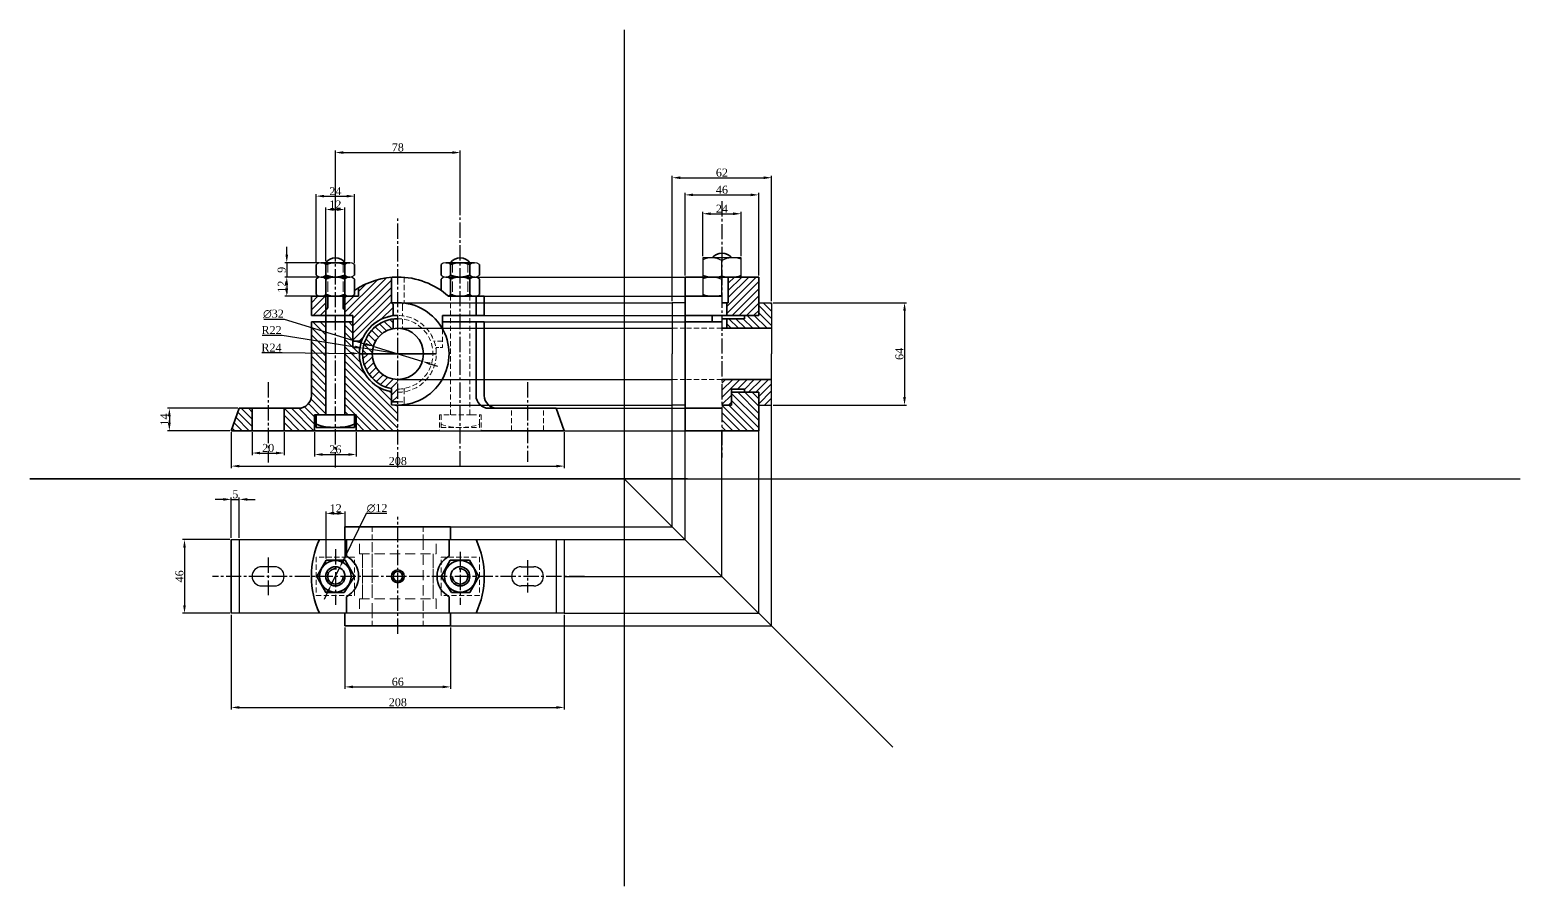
# Model space of a CAD drawing. Header units: millimetres. Extents: x 1114 to 2045, y 175 to 710.
import ezdxf

# ---------------------------------------------------------------- set-up
doc = ezdxf.new("R2010")
doc.units = ezdxf.units.MM
doc.linetypes.add('CENTER2', pattern=[28.575, 19.05, -3.175, 3.175, -3.175])
doc.linetypes.add('DASHED2', pattern=[9.525, 6.35, -3.175])
doc.layers.add('2.Center_Line', color=24, linetype='CENTER2', transparency=0.3)
doc.layers.add('5.Dimensions', color=30, linetype='Continuous', transparency=0.5)
doc.layers.add('dashed', color=144, linetype='DASHED2', lineweight=18)
doc.layers.add('object', color=7, linetype='Continuous', lineweight=35)
doc.layers.add('hatch', color=130, linetype='Continuous', lineweight=18, transparency=0.3)
doc.styles.get("Standard").update_dxf_attribs({"font": 'Times New Roman.ttf'})
doc.dimstyles.new('ISO-25', dxfattribs={"dimtxt": 5, "dimasz": 5, "dimexe": 1.25, "dimexo": 0.625, "dimtad": 1, "dimtoh": 1, "dimdsep": 46, "dimtxsty": 'Standard', "dimcen": 2.5, "dimclrd": 256, "dimclre": 256, "dimclrt": 256, "dimadec": 0, "dimazin": 0, "dimtfac": 1, "dimtmove": 0, "dimatfit": 3, "dimfxl": 1, "dimtfill": 2, "dimtfillclr": 256, "dimlwd": -1, "dimlwe": -1, "dimarcsym": 0})

# ---------------------------------------------------------------- blocks, each defined once
blk = doc.blocks.new('*D19')
at = {"layer": '5.Dimensions', "ltscale": 0.3, "transparency": 16777216}
for p, q in [((1243.67, 473.87), (1199.73, 473.87)), ((1200.98, 468.87), (1200.98, 464.87)), ((1238.67, 459.87), (1199.73, 459.87))]:
    blk.add_line(p, q, dxfattribs=at)
for points in [[(1200.14, 468.87), (1201.81, 468.87), (1200.98, 473.87)], [(1200.14, 464.87), (1201.81, 464.87), (1200.98, 459.87)]]:
    blk.add_solid(points, dxfattribs=at)
at = {"layer": 'Defpoints', "color": 0, "ltscale": 0.3, "transparency": 16777216}
for p in [(1244.67, 473.87), (1200.98, 459.87), (1239.67, 459.87)]:
    blk.add_point(p, dxfattribs=at)
at = {"layer": '5.Dimensions', "ltscale": 0.3, "transparency": 16777216, "insert": (1197.85, 466.87), "char_height": 5, "attachment_point": 5, "rotation": 90}
blk.add_mtext('14', dxfattribs=at)
blk = doc.blocks.new('*D20')
at = {"layer": '5.Dimensions', "ltscale": 0.3, "transparency": 16777216}
for p, q in [((1239.67, 458.87), (1239.67, 436.5)), ((1447.67, 458.87), (1447.67, 436.5)), ((1244.67, 437.75), (1442.67, 437.75))]:
    blk.add_line(p, q, dxfattribs=at)
for points in [[(1244.67, 438.58), (1244.67, 436.92), (1239.67, 437.75)], [(1442.67, 438.58), (1442.67, 436.92), (1447.67, 437.75)]]:
    blk.add_solid(points, dxfattribs=at)
at = {"layer": 'Defpoints', "color": 0, "ltscale": 0.3, "transparency": 16777216}
for p in [(1239.67, 459.87), (1447.67, 459.87), (1447.67, 437.75)]:
    blk.add_point(p, dxfattribs=at)
at = {"layer": '5.Dimensions', "ltscale": 0.3, "transparency": 16777216, "insert": (1343.67, 440.92), "char_height": 5, "attachment_point": 5}
blk.add_mtext('208', dxfattribs=at)
blk = doc.blocks.new('*D21')
at = {"layer": '5.Dimensions', "ltscale": 0.3, "transparency": 16777216}
for p, q in [((1252.67, 458.87), (1252.67, 444.69)), ((1272.67, 458.87), (1272.67, 444.69)), ((1257.67, 445.94), (1267.67, 445.94))]:
    blk.add_line(p, q, dxfattribs=at)
for points in [[(1257.67, 446.77), (1257.67, 445.1), (1252.67, 445.94)], [(1267.67, 446.77), (1267.67, 445.1), (1272.67, 445.94)]]:
    blk.add_solid(points, dxfattribs=at)
at = {"layer": 'Defpoints', "color": 0, "ltscale": 0.3, "transparency": 16777216}
for p in [(1252.67, 459.87), (1272.67, 459.87), (1272.67, 445.94)]:
    blk.add_point(p, dxfattribs=at)
at = {"layer": '5.Dimensions', "ltscale": 0.3, "transparency": 16777216, "insert": (1262.67, 449.1), "char_height": 5, "attachment_point": 5}
blk.add_mtext('20', dxfattribs=at)
blk = doc.blocks.new('*D22')
at = {"layer": '5.Dimensions', "ltscale": 0.3, "transparency": 16777216}
for p, q in [((1291.67, 458.87), (1291.67, 443.77)), ((1317.67, 458.87), (1317.67, 443.77)), ((1296.67, 445.02), (1312.67, 445.02))]:
    blk.add_line(p, q, dxfattribs=at)
for points in [[(1296.67, 445.85), (1296.67, 444.18), (1291.67, 445.02)], [(1312.67, 445.85), (1312.67, 444.18), (1317.67, 445.02)]]:
    blk.add_solid(points, dxfattribs=at)
at = {"layer": 'Defpoints', "color": 0, "ltscale": 0.3, "transparency": 16777216}
for p in [(1291.67, 459.87), (1317.67, 459.87), (1317.67, 445.02)]:
    blk.add_point(p, dxfattribs=at)
at = {"layer": '5.Dimensions', "ltscale": 0.3, "transparency": 16777216, "insert": (1304.67, 448.18), "char_height": 5, "attachment_point": 5}
blk.add_mtext('26', dxfattribs=at)
blk = doc.blocks.new('*D23')
at = {"layer": '5.Dimensions', "ltscale": 0.3, "transparency": 16777216}
for p, q in [((1292.66, 564.66), (1292.66, 607.68)), ((1297.66, 606.43), (1311.66, 606.43)), ((1316.66, 564.66), (1316.66, 607.68))]:
    blk.add_line(p, q, dxfattribs=at)
for points in [[(1297.66, 607.26), (1297.66, 605.6), (1292.66, 606.43)], [(1311.66, 607.26), (1311.66, 605.6), (1316.66, 606.43)]]:
    blk.add_solid(points, dxfattribs=at)
at = {"layer": 'Defpoints', "color": 0, "ltscale": 0.3, "transparency": 16777216}
for p in [(1316.66, 606.43), (1292.66, 563.66), (1316.66, 563.66)]:
    blk.add_point(p, dxfattribs=at)
at = {"layer": '5.Dimensions', "ltscale": 0.3, "transparency": 16777216, "insert": (1304.66, 609.56), "char_height": 5, "attachment_point": 5}
blk.add_mtext('24', dxfattribs=at)
blk = doc.blocks.new('*D24')
at = {"layer": '5.Dimensions', "ltscale": 0.3, "transparency": 16777216}
for p, q in [((1298.67, 565.87), (1298.67, 599.33)), ((1303.67, 598.08), (1305.67, 598.08)), ((1310.67, 565.87), (1310.67, 599.33))]:
    blk.add_line(p, q, dxfattribs=at)
for points in [[(1303.67, 598.91), (1303.67, 597.24), (1298.67, 598.08)], [(1305.67, 598.91), (1305.67, 597.24), (1310.67, 598.08)]]:
    blk.add_solid(points, dxfattribs=at)
at = {"layer": 'Defpoints', "color": 0, "ltscale": 0.3, "transparency": 16777216}
for p in [(1310.67, 598.08), (1298.67, 564.87), (1310.67, 564.87)]:
    blk.add_point(p, dxfattribs=at)
at = {"layer": '5.Dimensions', "ltscale": 0.3, "transparency": 16777216, "insert": (1304.67, 601.2), "char_height": 5, "attachment_point": 5}
blk.add_mtext('12', dxfattribs=at)
blk = doc.blocks.new('*D25')
at = {"layer": '5.Dimensions', "ltscale": 0.3, "transparency": 16777216}
for p, q in [((1304.67, 568.87), (1304.67, 634.92)), ((1309.67, 633.67), (1377.67, 633.67)), ((1382.67, 594.57), (1382.67, 634.92))]:
    blk.add_line(p, q, dxfattribs=at)
for points in [[(1309.67, 634.5), (1309.67, 632.83), (1304.67, 633.67)], [(1377.67, 634.5), (1377.67, 632.83), (1382.67, 633.67)]]:
    blk.add_solid(points, dxfattribs=at)
at = {"layer": 'Defpoints', "color": 0, "ltscale": 0.3, "transparency": 16777216}
for p in [(1382.67, 633.67), (1382.67, 593.57), (1304.67, 567.87)]:
    blk.add_point(p, dxfattribs=at)
at = {"layer": '5.Dimensions', "ltscale": 0.3, "transparency": 16777216, "insert": (1343.67, 636.84), "char_height": 5, "attachment_point": 5}
blk.add_mtext('78', dxfattribs=at)
blk = doc.blocks.new('*D26')
at = {"layer": '5.Dimensions', "ltscale": 0.3, "transparency": 16777216}
for p, q in [((1274.32, 569.87), (1274.32, 574.87)), ((1294.65, 564.87), (1273.07, 564.87)), ((1274.32, 564.87), (1274.32, 555.87)), ((1294.65, 555.87), (1273.07, 555.87)), ((1274.32, 550.87), (1274.32, 545.87))]:
    blk.add_line(p, q, dxfattribs=at)
for points in [[(1273.49, 569.87), (1275.15, 569.87), (1274.32, 564.87)], [(1273.49, 550.87), (1275.15, 550.87), (1274.32, 555.87)]]:
    blk.add_solid(points, dxfattribs=at)
at = {"layer": 'Defpoints', "color": 0, "ltscale": 0.3, "transparency": 16777216}
for p in [(1295.65, 564.87), (1274.32, 555.87), (1295.65, 555.87)]:
    blk.add_point(p, dxfattribs=at)
at = {"layer": '5.Dimensions', "ltscale": 0.3, "transparency": 16777216, "insert": (1271.14, 560.37), "char_height": 5, "attachment_point": 5, "rotation": 90}
blk.add_mtext('9', dxfattribs=at)
blk = doc.blocks.new('*D27')
at = {"layer": '5.Dimensions', "ltscale": 0.3, "transparency": 16777216}
for p, q in [((1294.65, 555.87), (1273.07, 555.87)), ((1274.32, 550.87), (1274.32, 548.87)), ((1294.66, 543.87), (1273.07, 543.87))]:
    blk.add_line(p, q, dxfattribs=at)
for points in [[(1273.49, 550.87), (1275.15, 550.87), (1274.32, 555.87)], [(1273.49, 548.87), (1275.15, 548.87), (1274.32, 543.87)]]:
    blk.add_solid(points, dxfattribs=at)
at = {"layer": 'Defpoints', "color": 0, "ltscale": 0.3, "transparency": 16777216}
for p in [(1295.65, 555.87), (1274.32, 543.87), (1295.66, 543.87)]:
    blk.add_point(p, dxfattribs=at)
at = {"layer": '5.Dimensions', "ltscale": 0.3, "transparency": 16777216, "insert": (1271.19, 549.87), "char_height": 5, "attachment_point": 5, "rotation": 90}
blk.add_mtext('12', dxfattribs=at)
blk = doc.blocks.new('*D28')
at = {"layer": '5.Dimensions', "ltscale": 0.3, "transparency": 16777216}
for p, q in [((1259.91, 529.61), (1272.68, 529.61)), ((1272.68, 529.61), (1323.59, 514.02)), ((1358.97, 503.19), (1328.37, 512.56)), ((1363.75, 501.73), (1368.53, 500.26))]:
    blk.add_line(p, q, dxfattribs=at)
for points in [[(1323.83, 514.82), (1323.35, 513.23), (1328.37, 512.56)], [(1363.99, 502.52), (1363.5, 500.93), (1358.97, 503.19)]]:
    blk.add_solid(points, dxfattribs=at)
at = {"layer": 'Defpoints', "color": 0, "ltscale": 0.3, "transparency": 16777216}
for p in [(1328.37, 512.56), (1358.97, 503.19)]:
    blk.add_point(p, dxfattribs=at)
at = {"layer": '5.Dimensions', "ltscale": 0.3, "transparency": 16777216, "insert": (1265.99, 532.84), "char_height": 5, "attachment_point": 5}
blk.add_mtext('∅32', dxfattribs=at)
blk = doc.blocks.new('*D29')
at = {"layer": '5.Dimensions', "ltscale": 0.3, "transparency": 16777216}
for p, q in [((1258.88, 519.65), (1271.38, 519.65)), ((1271.38, 519.65), (1317.02, 512.21)), ((1343.67, 507.87), (1321.96, 511.41))]:
    blk.add_line(p, q, dxfattribs=at)
blk.add_arc((1343.67, 507.87), 22, 92.60435, 174.00595, dxfattribs=at)
blk.add_solid([(1317.15, 513.04), (1316.89, 511.39), (1321.96, 511.41)], dxfattribs=at)
at = {"layer": 'Defpoints', "color": 0, "ltscale": 0.3, "transparency": 16777216}
for p in [(1321.96, 511.41), (1343.67, 507.87)]:
    blk.add_point(p, dxfattribs=at)
at = {"layer": '5.Dimensions', "ltscale": 0.3, "transparency": 16777216, "insert": (1264.82, 522.77), "char_height": 5, "attachment_point": 5}
blk.add_mtext('R22', dxfattribs=at)
blk = doc.blocks.new('*D30')
at = {"layer": '5.Dimensions', "ltscale": 0.3, "transparency": 16777216}
for p, q in [((1258.81, 508.68), (1271.36, 508.68)), ((1271.36, 508.68), (1314.67, 508.2)), ((1343.67, 507.87), (1319.67, 508.14))]:
    blk.add_line(p, q, dxfattribs=at)
blk.add_arc((1343.67, 507.87), 24, 92.38732, 182.34869, dxfattribs=at)
blk.add_solid([(1314.68, 509.03), (1314.66, 507.36), (1319.67, 508.14)], dxfattribs=at)
at = {"layer": 'Defpoints', "color": 0, "ltscale": 0.3, "transparency": 16777216}
for p in [(1319.67, 508.14), (1343.67, 507.87)]:
    blk.add_point(p, dxfattribs=at)
at = {"layer": '5.Dimensions', "ltscale": 0.3, "transparency": 16777216, "insert": (1264.77, 511.8), "char_height": 5, "attachment_point": 5}
blk.add_mtext('R24', dxfattribs=at)
blk = doc.blocks.new('*D31')
at = {"layer": '5.Dimensions', "ltscale": 0.3, "transparency": 16777216}
for p, q in [((1239.67, 344.87), (1239.67, 285.73)), ((1447.67, 344.87), (1447.67, 285.73)), ((1244.67, 286.98), (1442.67, 286.98))]:
    blk.add_line(p, q, dxfattribs=at)
for points in [[(1244.67, 287.81), (1244.67, 286.14), (1239.67, 286.98)], [(1442.67, 287.81), (1442.67, 286.14), (1447.67, 286.98)]]:
    blk.add_solid(points, dxfattribs=at)
at = {"layer": 'Defpoints', "color": 0, "ltscale": 0.3, "transparency": 16777216}
for p in [(1239.67, 345.87), (1447.67, 345.87), (1447.67, 286.98)]:
    blk.add_point(p, dxfattribs=at)
at = {"layer": '5.Dimensions', "ltscale": 0.3, "transparency": 16777216, "insert": (1343.67, 290.15), "char_height": 5, "attachment_point": 5}
blk.add_mtext('208', dxfattribs=at)
blk = doc.blocks.new('*D32')
at = {"layer": '5.Dimensions', "ltscale": 0.3, "transparency": 16777216}
for p, q in [((1310.67, 336.87), (1310.67, 298.58)), ((1376.67, 336.87), (1376.67, 298.58)), ((1315.67, 299.83), (1371.67, 299.83))]:
    blk.add_line(p, q, dxfattribs=at)
for points in [[(1315.67, 300.66), (1315.67, 298.99), (1310.67, 299.83)], [(1371.67, 300.66), (1371.67, 298.99), (1376.67, 299.83)]]:
    blk.add_solid(points, dxfattribs=at)
at = {"layer": 'Defpoints', "color": 0, "ltscale": 0.3, "transparency": 16777216}
for p in [(1310.67, 337.87), (1376.67, 337.87), (1376.67, 299.83)]:
    blk.add_point(p, dxfattribs=at)
at = {"layer": '5.Dimensions', "ltscale": 0.3, "transparency": 16777216, "insert": (1343.67, 303), "char_height": 5, "attachment_point": 5}
blk.add_mtext('66', dxfattribs=at)
blk = doc.blocks.new('*D33')
at = {"layer": '5.Dimensions', "ltscale": 0.3, "transparency": 16777216}
for p, q in [((1238.67, 391.87), (1209.18, 391.87)), ((1210.43, 386.87), (1210.43, 350.87)), ((1238.67, 345.87), (1209.18, 345.87))]:
    blk.add_line(p, q, dxfattribs=at)
for points in [[(1209.6, 386.87), (1211.27, 386.87), (1210.43, 391.87)], [(1209.6, 350.87), (1211.27, 350.87), (1210.43, 345.87)]]:
    blk.add_solid(points, dxfattribs=at)
at = {"layer": 'Defpoints', "color": 0, "ltscale": 0.3, "transparency": 16777216}
for p in [(1239.67, 391.87), (1210.43, 345.87), (1239.67, 345.87)]:
    blk.add_point(p, dxfattribs=at)
at = {"layer": '5.Dimensions', "ltscale": 0.3, "transparency": 16777216, "insert": (1207.26, 368.87), "char_height": 5, "attachment_point": 5, "rotation": 90}
blk.add_mtext('46', dxfattribs=at)
blk = doc.blocks.new('*D34')
at = {"layer": '5.Dimensions', "ltscale": 0.3, "transparency": 16777216}
for p, q in [((1578.12, 539.87), (1661.43, 539.87)), ((1660.18, 534.87), (1660.18, 480.87)), ((1578.12, 475.87), (1661.43, 475.87))]:
    blk.add_line(p, q, dxfattribs=at)
for points in [[(1659.35, 534.87), (1661.01, 534.87), (1660.18, 539.87)], [(1659.35, 480.87), (1661.01, 480.87), (1660.18, 475.87)]]:
    blk.add_solid(points, dxfattribs=at)
at = {"layer": 'Defpoints', "color": 0, "ltscale": 0.3, "transparency": 16777216}
for p in [(1577.12, 539.87), (1577.12, 475.87), (1660.18, 475.87)]:
    blk.add_point(p, dxfattribs=at)
at = {"layer": '5.Dimensions', "ltscale": 0.3, "transparency": 16777216, "insert": (1657.01, 507.87), "char_height": 5, "attachment_point": 5, "rotation": 90}
blk.add_mtext('64', dxfattribs=at)
blk = doc.blocks.new('*D35')
at = {"layer": '5.Dimensions', "ltscale": 0.3, "transparency": 16777216}
for p, q in [((1515.12, 540.87), (1515.12, 619.2)), ((1520.12, 617.95), (1572.12, 617.95)), ((1577.12, 540.87), (1577.12, 619.2))]:
    blk.add_line(p, q, dxfattribs=at)
for points in [[(1520.12, 618.78), (1520.12, 617.11), (1515.12, 617.95)], [(1572.12, 618.78), (1572.12, 617.11), (1577.12, 617.95)]]:
    blk.add_solid(points, dxfattribs=at)
at = {"layer": 'Defpoints', "color": 0, "ltscale": 0.3, "transparency": 16777216}
for p in [(1577.12, 617.95), (1515.12, 539.87), (1577.12, 539.87)]:
    blk.add_point(p, dxfattribs=at)
at = {"layer": '5.Dimensions', "ltscale": 0.3, "transparency": 16777216, "insert": (1546.12, 621.11), "char_height": 5, "attachment_point": 5}
blk.add_mtext('62', dxfattribs=at)
blk = doc.blocks.new('*D36')
at = {"layer": '5.Dimensions', "ltscale": 0.3, "transparency": 16777216}
for p, q in [((1298.87, 379.97), (1298.87, 409.47)), ((1303.87, 408.22), (1305.87, 408.22)), ((1310.87, 379.97), (1310.87, 409.47))]:
    blk.add_line(p, q, dxfattribs=at)
for points in [[(1303.87, 409.05), (1303.87, 407.39), (1298.87, 408.22)], [(1305.87, 409.05), (1305.87, 407.39), (1310.87, 408.22)]]:
    blk.add_solid(points, dxfattribs=at)
at = {"layer": 'Defpoints', "color": 0, "ltscale": 0.3, "transparency": 16777216}
for p in [(1310.87, 408.22), (1298.87, 378.97), (1310.87, 378.97)]:
    blk.add_point(p, dxfattribs=at)
at = {"layer": '5.Dimensions', "ltscale": 0.3, "transparency": 16777216, "insert": (1304.87, 411.34), "char_height": 5, "attachment_point": 5}
blk.add_mtext('12', dxfattribs=at)
blk = doc.blocks.new('*D37')
at = {"layer": '5.Dimensions', "ltscale": 0.3, "transparency": 16777216}
for p, q in [((1324, 408.22), (1309.52, 378.75)), ((1336.77, 408.22), (1324, 408.22)), ((1302.02, 363.49), (1307.31, 374.26)), ((1299.82, 359), (1297.61, 354.52))]:
    blk.add_line(p, q, dxfattribs=at)
blk.add_arc((1304.67, 368.87), 6, 51.8904, 71.54313, dxfattribs=at)
for points in [[(1308.77, 379.11), (1310.27, 378.38), (1307.31, 374.26)], [(1299.07, 359.37), (1300.57, 358.64), (1302.02, 363.49)]]:
    blk.add_solid(points, dxfattribs=at)
at = {"layer": 'Defpoints', "color": 0, "ltscale": 0.3, "transparency": 16777216}
for p in [(1307.31, 374.26), (1302.02, 363.49)]:
    blk.add_point(p, dxfattribs=at)
at = {"layer": '5.Dimensions', "ltscale": 0.3, "transparency": 16777216, "insert": (1330.7, 411.45), "char_height": 5, "attachment_point": 5}
blk.add_mtext('∅12', dxfattribs=at)
blk = doc.blocks.new('*D38')
at = {"layer": '5.Dimensions', "ltscale": 0.3, "transparency": 16777216}
for p, q in [((1234.67, 416.98), (1229.67, 416.98)), ((1239.67, 392.87), (1239.67, 418.23)), ((1239.67, 416.98), (1244.67, 416.98)), ((1244.67, 392.87), (1244.67, 418.23)), ((1249.67, 416.98), (1254.67, 416.98))]:
    blk.add_line(p, q, dxfattribs=at)
for points in [[(1234.67, 417.81), (1234.67, 416.14), (1239.67, 416.98)], [(1249.67, 417.81), (1249.67, 416.14), (1244.67, 416.98)]]:
    blk.add_solid(points, dxfattribs=at)
at = {"layer": 'Defpoints', "color": 0, "ltscale": 0.3, "transparency": 16777216}
for p in [(1244.67, 416.98), (1239.67, 391.87), (1244.67, 391.87)]:
    blk.add_point(p, dxfattribs=at)
at = {"layer": '5.Dimensions', "ltscale": 0.3, "transparency": 16777216, "insert": (1242.17, 420.15), "char_height": 5, "attachment_point": 5}
blk.add_mtext('5', dxfattribs=at)
blk = doc.blocks.new('*D39')
at = {"layer": '5.Dimensions', "ltscale": 0.3, "transparency": 16777216}
for p, q in [((1523.12, 556.87), (1523.12, 608.48)), ((1528.12, 607.23), (1564.12, 607.23)), ((1569.12, 556.87), (1569.12, 608.48))]:
    blk.add_line(p, q, dxfattribs=at)
for points in [[(1528.12, 608.06), (1528.12, 606.4), (1523.12, 607.23)], [(1564.12, 608.06), (1564.12, 606.4), (1569.12, 607.23)]]:
    blk.add_solid(points, dxfattribs=at)
at = {"layer": 'Defpoints', "color": 0, "ltscale": 0.3, "transparency": 16777216}
for p in [(1569.12, 607.23), (1523.12, 555.87), (1569.12, 555.87)]:
    blk.add_point(p, dxfattribs=at)
at = {"layer": '5.Dimensions', "ltscale": 0.3, "transparency": 16777216, "insert": (1546.12, 610.4), "char_height": 5, "attachment_point": 5}
blk.add_mtext('46', dxfattribs=at)
blk = doc.blocks.new('*D40')
at = {"layer": '5.Dimensions', "ltscale": 0.3, "transparency": 16777216}
for p, q in [((1534.12, 568.87), (1534.12, 596.7)), ((1558.12, 568.87), (1558.12, 596.7)), ((1539.12, 595.45), (1553.12, 595.45))]:
    blk.add_line(p, q, dxfattribs=at)
for points in [[(1539.12, 596.28), (1539.12, 594.62), (1534.12, 595.45)], [(1553.12, 596.28), (1553.12, 594.62), (1558.12, 595.45)]]:
    blk.add_solid(points, dxfattribs=at)
at = {"layer": 'Defpoints', "color": 0, "ltscale": 0.3, "transparency": 16777216}
for p in [(1558.12, 595.45), (1534.12, 567.87), (1558.12, 567.87)]:
    blk.add_point(p, dxfattribs=at)
at = {"layer": '5.Dimensions', "ltscale": 0.3, "transparency": 16777216, "insert": (1546.12, 598.58), "char_height": 5, "attachment_point": 5}
blk.add_mtext('24', dxfattribs=at)

msp = doc.modelspace()

# ---------------------------------------------------------------- hatches: boundary and pattern name
at = {"layer": 'hatch', "linetype": 'Continuous', "ltscale": 0.5}
h = msp.add_hatch(dxfattribs=at)
h.set_pattern_fill('ANSI31', color=4)
h.paths.add_polyline_path([(1340.669, 537.875), (1340.669, 538.875), (1339.669, 539.875), (1339.669, 555.708, 0.113544), (1319.169, 549.151), (1319.169, 543.875), (1310.669, 543.875), (1310.669, 531.875), (1315.669, 531.875), (1315.669, 515.875), (1321.042, 515.875, -0.2836692), (1340.669, 531.686), (1340.669, 531.875)])
h.paths.add_polyline_path([(1298.669, 543.875), (1296.569, 543.875), (1289.669, 543.875), (1289.669, 531.875), (1298.669, 531.875)])
h.paths.add_polyline_path([(1327.669, 507.875), (1321.669, 507.875, 0.3616215), (1339.669, 486.241), (1339.669, 485.875), (1339.669, 477.875), (1343.669, 477.875), (1343.669, 491.875, -0.4142136)])
at = {"layer": 'hatch', "ltscale": 0.5}
h = msp.add_hatch(dxfattribs=at)
h.set_pattern_fill('ANSI31', color=256)
h.set_pattern_definition([(45, (1.31, 0), (-2.245064, 2.245064), [])])
h.paths.add_polyline_path([(1569.119, 555.875), (1550.119, 555.875), (1550.119, 539.875), (1549.119, 539.875), (1549.119, 531.875), (1552.119, 531.875), (1569.119, 531.875)])
h.paths.add_polyline_path([(1577.119, 491.875), (1569.119, 491.875), (1546.119, 491.875), (1546.119, 475.875), (1552.119, 475.875), (1552.119, 485.875), (1560.119, 485.875), (1560.119, 483.875), (1569.119, 483.875), (1569.119, 475.875), (1577.119, 475.875)])
h = msp.add_hatch(dxfattribs=at)
h.set_pattern_fill('ANSI31', color=256, angle=90)
h.set_pattern_definition([(135, (1.31, 0), (-2.245064, -2.245064), [])])
h.paths.add_polyline_path([(1577.119, 539.875), (1569.119, 539.875), (1569.119, 531.875), (1560.119, 531.875), (1560.119, 529.875), (1552.119, 529.875), (1549.119, 529.875), (1549.119, 523.875), (1569.119, 523.875), (1577.119, 523.875)])
h.paths.add_polyline_path([(1569.119, 483.875), (1560.119, 483.875), (1552.119, 483.875), (1552.119, 475.875), (1546.119, 475.875), (1546.119, 459.875), (1569.119, 459.875)])
at = {"layer": 'hatch', "linetype": 'Continuous', "ltscale": 0.5}
h = msp.add_hatch(dxfattribs=at)
h.set_pattern_fill('ANSI31', color=4, angle=90)
edge = h.paths.add_edge_path()
edge.add_line((1319.669, 507.875), (1319.669, 511.875))
edge.add_line((1319.669, 511.875), (1315.669, 511.875))
edge.add_line((1315.669, 511.875), (1315.669, 515.875))
edge.add_line((1315.669, 515.875), (1315.669, 527.875))
edge.add_line((1315.669, 527.875), (1310.669, 527.875))
edge.add_line((1310.669, 527.875), (1310.669, 469.875))
edge.add_line((1310.669, 469.875), (1317.669, 469.875))
edge.add_line((1317.669, 469.875), (1317.669, 459.875))
edge.add_line((1317.669, 459.875), (1343.669, 459.875))
edge.add_line((1343.669, 459.875), (1343.669, 475.875))
edge.add_arc((1343.669, 507.875), 32, 262.819244, 270, ccw=False)
edge.add_line((1339.669, 476.126), (1339.669, 477.875))
edge.add_line((1339.669, 477.875), (1339.669, 484.21))
edge.add_arc((1343.669, 507.875), 24, 180, 260.405932, ccw=False)
edge = h.paths.add_edge_path()
edge.add_line((1340.669, 523.591), (1340.669, 529.669))
edge.add_arc((1343.669, 507.875), 22, 97.83748, 180)
edge.add_line((1321.669, 507.875), (1327.669, 507.875))
edge.add_arc((1343.669, 507.875), 16, 100.806923, 180, ccw=False)
edge = h.paths.add_edge_path()
edge.add_line((1298.669, 527.875), (1289.669, 527.875))
edge.add_line((1289.669, 527.875), (1289.669, 481.875))
edge.add_arc((1281.669, 481.875), 8, -90, 0, ccw=False)
edge.add_line((1281.669, 473.875), (1272.669, 473.875))
edge.add_line((1272.669, 473.875), (1272.669, 459.875))
edge.add_line((1272.669, 459.875), (1291.669, 459.875))
edge.add_line((1291.669, 459.875), (1291.669, 469.875))
edge.add_line((1291.669, 469.875), (1298.669, 469.875))
edge.add_line((1298.669, 469.875), (1298.669, 527.875))
h.paths.add_polyline_path([(1252.669, 473.875), (1244.669, 473.875), (1239.669, 459.875), (1252.669, 459.875)])

# ---------------------------------------------------------------- linework, layer by layer
at = {"ltscale": 0.5}
for p, q in [((1485.119, 710.376), (1485.119, 175.281)), ((1534.119, 555.875), (1558.119, 555.875)), ((1523.119, 539.875), (1515.119, 539.875)), ((1515.119, 539.875), (1515.119, 507.875)), ((1569.119, 539.875), (1577.119, 539.875)), ((1577.119, 539.875), (1577.119, 507.875)), ((1515.119, 475.875), (1515.119, 507.875)), ((1577.119, 475.875), (1577.119, 507.875)), ((1523.119, 475.875), (1515.119, 475.875)), ((1569.119, 475.875), (1577.119, 475.875)), ((1369.669, 459.875), (1395.669, 459.875)), ((1485.119, 429.875), (1652.918, 262.076)), ((1524.647, 429.875), (2044.731, 429.875))]:
    msp.add_line(p, q, dxfattribs=at)
for p, q in [((1546.119, 567.875), (1534.119, 567.875)), ((1534.119, 567.875), (1534.119, 555.875)), ((1546.119, 567.875), (1538.483, 567.875)), ((1558.119, 567.875), (1546.119, 567.875)), ((1558.119, 555.875), (1558.119, 567.875)), ((1546.119, 556.646), (1546.119, 566.275)), ((1534.119, 555.875), (1558.119, 555.875)), ((1546.119, 555.875), (1534.119, 555.875)), ((1546.119, 555.875), (1538.483, 555.875)), ((1551.474, 555.875), (1546.119, 555.875)), ((1239.669, 391.875), (1239.669, 345.875)), ((1239.669, 345.875), (1239.669, 391.875)), ((1239.669, 391.875), (1447.669, 391.875)), ((1239.669, 391.875), (1244.669, 391.875)), ((1244.669, 391.875), (1244.669, 345.875)), ((1442.669, 391.875), (1442.669, 345.875)), ((1447.669, 391.875), (1447.669, 345.875)), ((1266.669, 374.875), (1258.669, 374.875)), ((1420.669, 374.875), (1428.669, 374.875)), ((1258.669, 362.875), (1266.669, 362.875)), ((1428.669, 362.875), (1420.669, 362.875)), ((1447.669, 345.875), (1239.669, 345.875)), ((1244.669, 345.875), (1239.669, 345.875))]:
    msp.add_line(p, q)
at = {"color": 6, "ltscale": 0.5}
for p, q in [((1299.857, 564.04), (1299.857, 564.875)), ((1309.457, 564.04), (1309.469, 564.875))]:
    msp.add_line(p, q, dxfattribs=at)
at = {"color": 2, "ltscale": 0.5}
for p, q in [((1391.681, 555.875), (1523.119, 555.875)), ((1391.681, 543.875), (1523.119, 543.875)), ((1343.669, 539.875), (1515.119, 539.875)), ((1397.669, 531.875), (1523.119, 531.875)), ((1343.669, 523.875), (1515.119, 523.875)), ((1397.669, 527.875), (1523.119, 527.875)), ((1343.669, 491.875), (1515.119, 491.875)), ((1343.669, 475.875), (1515.119, 475.875)), ((1515.119, 399.875), (1515.119, 475.875)), ((1577.119, 337.875), (1577.119, 475.875)), ((1442.669, 473.875), (1523.119, 473.875)), ((1447.669, 459.875), (1523.119, 459.875)), ((1523.119, 391.875), (1523.119, 459.875)), ((1546.119, 368.875), (1546.119, 459.875)), ((1569.119, 345.875), (1569.119, 459.875)), ((1376.669, 399.875), (1515.119, 399.875)), ((1447.669, 391.875), (1523.119, 391.875)), ((1447.669, 368.875), (1546.119, 368.875)), ((1447.669, 345.875), (1569.119, 345.875)), ((1376.669, 337.875), (1577.119, 337.875))]:
    msp.add_line(p, q, dxfattribs=at)
at = {"linetype": 'ByBlock', "ltscale": 0.4}
for p, q in [((1534.119, 555.875), (1534.119, 543.875)), ((1546.119, 544.646), (1546.119, 554.275))]:
    msp.add_line(p, q, dxfattribs=at)
for centre, radius, start, end in [((1539.631, 553.992), 13.892, 62.157332, 113.376899), ((1552.974, 553.09), 14.86, 69.74314, 117.469968), ((1540.897, 575.689), 19.777, 249.957769, 285.311063), ((1551.569, 574.989), 19.166, 253.480035, 289.984474), ((1258.669, 368.875), 6, 90, 270), ((1266.669, 368.875), 6, 270, 90), ((1420.669, 368.875), 6, 90, 270), ((1428.669, 368.875), 6, 270, 90)]:
    msp.add_arc(centre, radius, start, end)
at = {"color": 3, "ltscale": 0.5}
for centre, start, end in [((1295.657, 560.557), 45.988149, 134.011851), ((1313.657, 560.557), 45.988149, 134.011851), ((1373.657, 560.557), 45.987751, 134.012249), ((1391.657, 560.557), 45.988281, 134.011719), ((1295.657, 560.192), 225.988149, 314.011851), ((1295.669, 551.557), 45.988149, 134.011851), ((1313.657, 560.192), 225.988149, 314.011851), ((1313.669, 551.557), 45.987089, 134.012911), ((1373.657, 560.192), 225.987751, 314.012249), ((1373.669, 551.557), 45.988281, 134.011719), ((1391.657, 560.192), 225.988281, 314.011719), ((1391.669, 551.557), 45.987751, 134.012249), ((1295.669, 548.192), 225.988149, 314.011851), ((1313.669, 548.192), 225.988149, 314.011851), ((1373.669, 548.192), 289.746367, 314.011719), ((1391.669, 548.192), 225.987751, 314.012249)]:
    msp.add_arc(centre, 4.318, start, end, dxfattribs=at)
at = {"linetype": 'ByBlock', "ltscale": 0.4}
for centre, radius, start, end in [((1539.631, 541.992), 13.892, 62.157332, 113.376899), ((1540.897, 563.689), 19.777, 249.957769, 285.311063)]:
    msp.add_arc(centre, radius, start, end, dxfattribs=at)
at = {"layer": '2.Center_Line', "color": 1, "ltscale": 0.5}
for p, q in [((1546.119, 603.286), (1546.119, 443.18)), ((1304.669, 385.836), (1304.669, 350.992)), ((1382.669, 384.107), (1382.669, 351.167)), ((1262.669, 380.577), (1262.669, 357.172)), ((1424.669, 379.044), (1424.669, 358.705)), ((1460.241, 368.875), (1227.83, 368.875))]:
    msp.add_line(p, q, dxfattribs=at)
at = {"layer": '2.Center_Line', "color": 1, "linetype": 'CENTER2', "ltscale": 0.5}
for p, q in [((1304.669, 436.972), (1304.669, 593.567)), ((1343.669, 436.972), (1343.669, 593.567)), ((1382.669, 437.597), (1382.669, 593.567)), ((1262.669, 490.15), (1262.669, 440.096)), ((1424.669, 490.15), (1424.669, 440.408)), ((1343.669, 333.015), (1343.669, 406.065))]:
    msp.add_line(p, q, dxfattribs=at)
at = {"layer": '2.Center_Line', "linetype": 'CENTER2', "ltscale": 0.5}
for p, q in [((1316.669, 368.875), (1316.513, 368.875)), ((1376.706, 368.875), (1376.67, 368.875)), ((1388.668, 368.875), (1388.632, 368.875))]:
    msp.add_line(p, q, dxfattribs=at)
at = {"layer": 'dashed', "color": 6, "ltscale": 0.5}
for p, q in [((1299.857, 561.875), (1299.857, 564.04)), ((1299.857, 561.875), (1299.857, 556.71)), ((1309.457, 561.875), (1309.457, 564.04)), ((1309.457, 561.875), (1309.457, 556.71)), ((1377.857, 561.875), (1377.857, 564.04)), ((1377.857, 561.875), (1377.857, 556.71)), ((1387.457, 561.875), (1387.457, 564.04)), ((1387.457, 561.875), (1387.457, 556.71)), ((1299.869, 549.875), (1299.869, 555.04)), ((1299.869, 549.875), (1299.869, 544.71)), ((1309.469, 549.875), (1309.469, 555.04)), ((1309.469, 549.875), (1309.469, 544.71)), ((1377.869, 549.875), (1377.869, 555.04)), ((1377.869, 549.875), (1377.869, 544.71)), ((1387.469, 549.875), (1387.469, 555.04)), ((1387.469, 549.875), (1387.469, 544.71)), ((1376.669, 469.875), (1376.669, 543.875)), ((1388.669, 469.875), (1388.669, 543.875)), ((1375.669, 469.875), (1369.669, 469.875)), ((1369.669, 469.875), (1369.669, 459.875)), ((1370.669, 469.875), (1370.669, 463.875)), ((1389.669, 469.875), (1375.669, 469.875)), ((1389.669, 469.875), (1395.669, 469.875)), ((1394.669, 463.875), (1394.669, 469.875)), ((1395.669, 469.875), (1395.669, 459.875)), ((1370.669, 463.875), (1370.669, 461.875)), ((1370.669, 461.875), (1394.669, 461.875)), ((1394.669, 461.875), (1394.669, 463.875))]:
    msp.add_line(p, q, dxfattribs=at)
at = {"layer": 'dashed', "color": 5, "linetype": 'DASHED2', "ltscale": 0.5}
for p, q in [((1347.669, 555.708), (1347.669, 539.875)), ((1347.669, 539.875), (1346.669, 538.875)), ((1346.669, 537.875), (1346.669, 538.875)), ((1346.669, 537.875), (1346.669, 531.875)), ((1346.669, 529.669), (1346.669, 523.591)), ((1371.669, 523.367), (1371.669, 511.875)), ((1371.669, 515.875), (1366.296, 515.875)), ((1347.669, 485.875), (1347.669, 477.875)), ((1343.669, 477.875), (1347.669, 477.875)), ((1347.669, 477.875), (1347.669, 476.126))]:
    msp.add_line(p, q, dxfattribs=at)
at = {"layer": 'dashed', "color": 5, "ltscale": 0.5}
for p, q in [((1523.119, 523.875), (1515.119, 523.875)), ((1546.119, 523.875), (1523.119, 523.875)), ((1523.119, 491.875), (1515.119, 491.875)), ((1546.119, 491.875), (1523.119, 491.875)), ((1414.669, 459.875), (1414.669, 473.875)), ((1434.669, 459.875), (1434.669, 473.875)), ((1327.669, 391.875), (1327.669, 399.875)), ((1359.524, 391.875), (1359.524, 399.875)), ((1327.669, 345.875), (1327.669, 337.875)), ((1359.524, 345.875), (1359.524, 337.875))]:
    msp.add_line(p, q, dxfattribs=at)
at = {"layer": 'dashed', "color": 5, "linetype": 'DASHED2', "ltscale": 0.25}
msp.add_line((1371.669, 511.875), (1367.669, 511.875), dxfattribs=at)
at = {"layer": 'dashed', "color": 5, "linetype": 'Continuous', "ltscale": 0.5}
msp.add_line((1367.669, 511.875), (1367.669, 507.875), dxfattribs=at)
at = {"layer": 'dashed'}
for p, q in [((1319.669, 382.875), (1319.669, 391.875)), ((1367.669, 354.875), (1367.669, 345.875))]:
    msp.add_line(p, q, dxfattribs=at)
at = {"layer": 'dashed', "color": 5}
for p, q in [((1319.669, 382.875), (1319.669, 391.875)), ((1327.669, 345.875), (1327.669, 391.875)), ((1359.524, 391.875), (1359.524, 345.875)), ((1367.669, 382.875), (1367.669, 391.875)), ((1367.669, 382.875), (1367.669, 391.875)), ((1319.669, 382.875), (1367.669, 382.875)), ((1321.669, 382.875), (1321.669, 354.875)), ((1321.669, 354.875), (1321.669, 382.875)), ((1327.669, 382.875), (1327.669, 354.875)), ((1365.669, 382.875), (1365.669, 354.875)), ((1365.669, 354.875), (1365.669, 382.875)), ((1319.669, 354.875), (1319.669, 345.875)), ((1319.669, 354.875), (1367.669, 354.875)), ((1367.669, 354.875), (1367.669, 345.875))]:
    msp.add_line(p, q, dxfattribs=at)
at = {"layer": 'dashed', "color": 5, "ltscale": 0.5}
for points in [[(1292.669, 380.946), (1292.669, 356.946), (1316.669, 356.946), (1316.669, 380.946)], [(1394.669, 380.946), (1394.669, 356.946), (1370.669, 356.946), (1370.669, 380.946)]]:
    msp.add_lwpolyline(points, close=True, dxfattribs=at)
at = {"layer": 'dashed'}
for radius in [4, 3]:
    msp.add_circle((1343.669, 368.875), radius, dxfattribs=at)
at = {"layer": 'dashed', "color": 5, "linetype": 'DASHED2', "ltscale": 0.5}
for radius in [24, 22]:
    msp.add_arc((1343.669, 507.875), radius, 270, 90, dxfattribs=at)
at = {"layer": 'dashed', "color": 6, "ltscale": 0.5}
msp.add_arc((1382.669, 498.875), 37, 251.075356, 288.924644, dxfattribs=at)
at = {"layer": 'object', "color": 3}
for p, q in [((1292.657, 563.662), (1292.657, 561.875)), ((1292.657, 557.087), (1292.657, 561.875)), ((1296.557, 564.875), (1295.651, 564.875)), ((1296.557, 564.875), (1312.757, 564.875)), ((1316.657, 561.875), (1316.657, 563.662)), ((1316.657, 561.875), (1316.657, 557.087)), ((1370.657, 563.662), (1370.657, 561.875)), ((1370.657, 557.087), (1370.657, 561.875)), ((1374.557, 564.875), (1390.757, 564.875)), ((1376.657, 561.875), (1376.657, 563.662)), ((1376.657, 561.875), (1376.657, 557.087)), ((1388.657, 563.662), (1388.657, 561.875)), ((1388.657, 557.087), (1388.657, 561.875)), ((1394.657, 561.875), (1394.657, 563.662)), ((1394.657, 561.875), (1394.657, 557.087)), ((1292.669, 554.662), (1292.669, 549.875)), ((1292.669, 545.087), (1292.669, 549.875)), ((1296.569, 555.875), (1295.651, 555.875)), ((1296.557, 555.875), (1295.651, 555.875)), ((1296.557, 555.875), (1312.757, 555.875)), ((1296.569, 555.875), (1312.769, 555.875)), ((1316.669, 549.875), (1316.669, 554.662)), ((1316.669, 549.875), (1316.669, 545.087)), ((1370.669, 554.662), (1370.669, 549.875)), ((1370.669, 547.561), (1370.669, 549.875)), ((1374.557, 555.875), (1390.757, 555.875)), ((1374.569, 555.875), (1390.769, 555.875)), ((1376.669, 549.875), (1376.669, 554.662)), ((1376.669, 549.875), (1376.669, 545.087)), ((1388.669, 554.662), (1388.669, 549.875)), ((1388.669, 545.087), (1388.669, 549.875)), ((1394.669, 549.875), (1394.669, 554.662)), ((1394.669, 549.875), (1394.669, 545.087))]:
    msp.add_line(p, q, dxfattribs=at)
at = {"layer": 'object', "color": 6, "linetype": 'Continuous', "ltscale": 0.5}
for p, q in [((1298.669, 469.875), (1298.669, 564.875)), ((1310.669, 469.875), (1310.669, 564.875)), ((1377.869, 564.875), (1377.869, 564.043)), ((1387.469, 564.875), (1387.469, 564.037)), ((1299.869, 556.706), (1299.869, 555.04)), ((1309.469, 556.713), (1309.469, 555.04)), ((1377.869, 556.706), (1377.869, 555.04)), ((1387.469, 556.713), (1387.469, 555.04)), ((1299.869, 544.71), (1299.869, 536.875)), ((1309.469, 544.71), (1309.469, 536.875)), ((1377.869, 544.71), (1377.869, 543.875)), ((1387.469, 544.71), (1387.469, 543.875)), ((1297.669, 469.875), (1291.669, 469.875)), ((1291.669, 469.875), (1291.669, 459.875)), ((1292.669, 463.875), (1292.669, 469.875)), ((1297.669, 469.875), (1311.669, 469.875)), ((1311.669, 469.875), (1317.669, 469.875)), ((1316.669, 469.875), (1316.669, 463.875)), ((1317.669, 469.875), (1317.669, 459.875)), ((1292.669, 461.875), (1292.669, 463.875)), ((1316.669, 461.875), (1292.669, 461.875)), ((1316.669, 463.875), (1316.669, 461.875))]:
    msp.add_line(p, q, dxfattribs=at)
at = {"layer": 'object', "linetype": 'Continuous', "ltscale": 0.5}
for p, q in [((1298.669, 564.875), (1310.669, 564.875)), ((1304.669, 564.875), (1309.469, 564.875)), ((1388.669, 564.875), (1376.669, 564.875)), ((1382.669, 564.875), (1377.869, 564.875)), ((1339.669, 555.708), (1339.669, 539.875)), ((1289.669, 531.875), (1289.669, 543.875)), ((1289.669, 543.875), (1311.92, 543.875)), ((1298.669, 543.875), (1298.669, 531.875)), ((1304.669, 543.875), (1319.169, 543.875)), ((1310.669, 543.875), (1310.669, 531.875)), ((1319.169, 543.875), (1319.169, 549.151)), ((1397.669, 543.875), (1375.418, 543.875)), ((1397.669, 531.875), (1397.669, 543.875)), ((1541.319, 543.917), (1541.319, 543.875)), ((1315.669, 531.875), (1289.669, 531.875)), ((1315.669, 515.875), (1315.669, 531.875)), ((1339.669, 539.875), (1343.669, 539.875)), ((1339.669, 539.875), (1340.669, 538.875)), ((1340.669, 537.875), (1340.669, 538.875)), ((1340.669, 537.875), (1340.669, 531.875)), ((1340.669, 531.875), (1340.669, 531.686)), ((1371.669, 523.367), (1371.669, 531.875)), ((1371.669, 531.875), (1397.669, 531.875)), ((1540.119, 527.875), (1540.119, 531.875)), ((1289.669, 527.875), (1289.669, 481.875)), ((1297.669, 527.875), (1289.669, 527.875)), ((1297.669, 527.875), (1311.669, 527.875)), ((1315.669, 527.875), (1311.669, 527.875)), ((1315.669, 527.875), (1311.669, 527.875)), ((1315.669, 527.875), (1315.669, 511.875)), ((1340.669, 529.669), (1340.669, 523.591)), ((1371.669, 527.875), (1375.669, 527.875)), ((1371.669, 527.875), (1371.669, 523.367)), ((1375.669, 527.875), (1389.669, 527.875)), ((1389.669, 527.875), (1397.669, 527.875)), ((1397.669, 527.875), (1397.669, 481.875)), ((1315.669, 511.875), (1315.669, 515.875)), ((1321.042, 515.875), (1315.669, 515.875)), ((1315.669, 511.875), (1319.669, 511.875)), ((1319.669, 511.875), (1319.669, 507.875)), ((1319.669, 507.875), (1367.669, 507.875)), ((1339.669, 485.875), (1339.669, 486.241)), ((1339.669, 485.875), (1339.669, 477.875)), ((1339.669, 477.875), (1343.669, 477.875)), ((1339.669, 477.875), (1339.669, 476.126)), ((1244.669, 473.875), (1239.669, 459.875)), ((1281.669, 473.875), (1244.669, 473.875)), ((1252.669, 459.875), (1252.669, 473.875)), ((1272.669, 459.875), (1272.669, 473.875)), ((1405.669, 473.875), (1442.669, 473.875)), ((1442.669, 473.875), (1447.669, 459.875)), ((1239.669, 459.875), (1369.669, 459.875)), ((1395.669, 459.875), (1447.669, 459.875))]:
    msp.add_line(p, q, dxfattribs=at)
at = {"layer": 'object'}
for p, q in [((1313.663, 564.875), (1312.757, 564.875)), ((1374.557, 564.875), (1373.645, 564.875)), ((1391.657, 564.875), (1390.757, 564.875)), ((1313.687, 555.875), (1312.769, 555.875)), ((1313.687, 555.875), (1313.651, 555.875)), ((1374.569, 555.875), (1373.645, 555.875)), ((1374.557, 555.875), (1373.645, 555.875)), ((1391.681, 555.875), (1390.757, 555.875)), ((1391.681, 555.875), (1390.769, 555.875)), ((1538.019, 555.875), (1554.219, 555.875)), ((1538.019, 555.875), (1554.219, 555.875)), ((1296.569, 543.875), (1295.663, 543.875)), ((1296.569, 543.875), (1312.769, 543.875)), ((1313.675, 543.875), (1312.769, 543.875)), ((1375.418, 543.875), (1390.769, 543.875)), ((1391.681, 543.875), (1390.769, 543.875)), ((1392.569, 543.875), (1392.526, 543.875))]:
    msp.add_line(p, q, dxfattribs=at)
at = {"layer": 'object', "linetype": 'ByBlock', "ltscale": 0.5}
for p, q in [((1523.119, 459.875), (1523.119, 555.875)), ((1523.119, 555.875), (1569.119, 555.875)), ((1569.119, 555.875), (1569.119, 531.875)), ((1569.119, 483.875), (1569.119, 459.875)), ((1523.119, 459.875), (1569.119, 459.875))]:
    msp.add_line(p, q, dxfattribs=at)
at = {"layer": 'object', "ltscale": 0.5}
for p, q in [((1550.119, 539.875), (1550.119, 555.875)), ((1392.526, 531.875), (1392.526, 543.875)), ((1523.119, 543.875), (1546.119, 543.875)), ((1523.119, 531.875), (1546.119, 531.875)), ((1549.119, 539.875), (1546.119, 539.875)), ((1552.119, 531.875), (1546.119, 531.875)), ((1549.119, 531.875), (1549.119, 539.875)), ((1549.119, 539.875), (1550.119, 539.875)), ((1569.119, 531.875), (1552.119, 531.875)), ((1569.119, 531.875), (1560.119, 531.875)), ((1560.119, 531.875), (1560.119, 529.875)), ((1392.526, 481.875), (1392.526, 527.875)), ((1523.119, 527.875), (1546.119, 527.875)), ((1552.119, 529.875), (1546.119, 529.875)), ((1546.119, 523.875), (1569.119, 523.875)), ((1546.119, 523.875), (1549.119, 523.875)), ((1549.119, 523.875), (1549.119, 529.875)), ((1560.119, 529.875), (1552.119, 529.875)), ((1569.119, 523.875), (1577.119, 523.875)), ((1546.119, 491.875), (1569.119, 491.875)), ((1560.119, 485.875), (1552.119, 485.875)), ((1552.119, 475.875), (1552.119, 485.875)), ((1560.119, 483.875), (1560.119, 485.875)), ((1569.119, 491.875), (1577.119, 491.875)), ((1546.119, 475.875), (1552.119, 475.875)), ((1560.119, 483.875), (1552.119, 483.875)), ((1569.119, 483.875), (1560.119, 483.875)), ((1400.526, 473.875), (1405.669, 473.875)), ((1523.119, 473.875), (1546.119, 473.875)), ((1524.647, 429.875), (1113.807, 429.875)), ((1310.669, 391.875), (1310.669, 399.875)), ((1310.669, 399.875), (1343.669, 399.875)), ((1311.669, 391.875), (1311.669, 381.573)), ((1376.669, 399.875), (1343.669, 399.875)), ((1375.669, 391.875), (1375.669, 381.573)), ((1376.669, 391.875), (1376.669, 399.875)), ((1311.669, 345.875), (1311.669, 356.176)), ((1375.669, 345.875), (1375.669, 356.176)), ((1310.669, 345.875), (1310.669, 337.875)), ((1376.669, 345.875), (1376.669, 337.875)), ((1310.669, 337.875), (1343.669, 337.875)), ((1376.669, 337.875), (1343.669, 337.875))]:
    msp.add_line(p, q, dxfattribs=at)
at = {"layer": 'object', "color": 5, "linetype": 'Continuous', "ltscale": 0.5}
for p, q in [((1346.669, 531.875), (1346.669, 531.686)), ((1347.669, 485.875), (1347.669, 486.241))]:
    msp.add_line(p, q, dxfattribs=at)
at = {"layer": 'object', "color": 3}
for points in [[(1298.871, 378.973), (1293.107, 368.761), (1298.709, 358.828), (1310.116, 358.831), (1316.513, 368.875), (1310.869, 378.973)], [(1388.467, 378.973), (1394.231, 368.761), (1388.629, 358.828), (1377.222, 358.831), (1370.825, 368.875), (1376.469, 378.973)]]:
    msp.add_lwpolyline(points, close=True, dxfattribs=at)
at = {"layer": 'object', "linetype": 'Continuous', "ltscale": 0.5}
msp.add_circle((1343.669, 507.875), 16, dxfattribs=at)
at = {"layer": 'object', "color": 3}
for centre in [(1304.669, 368.875), (1382.669, 368.875)]:
    msp.add_circle(centre, 9.898, dxfattribs=at)
at = {"layer": 'object', "color": 6}
for centre in [(1304.669, 368.875), (1382.669, 368.875)]:
    msp.add_circle(centre, 5.999, dxfattribs=at)
at = {"layer": 'object'}
for radius in [4, 3]:
    msp.add_circle((1343.669, 368.875), radius, dxfattribs=at)
at = {"layer": 'object', "color": 6, "linetype": 'Continuous', "ltscale": 0.5}
for centre, radius, start, end in [((1304.669, 560.375), 7.5, 36.869898, 143.130102), ((1382.669, 560.375), 7.5, 36.869898, 143.130102), ((1298.669, 536.875), 1.2, 270, 0), ((1310.669, 536.875), 1.2, 180, 270), ((1304.669, 498.875), 37, 251.075356, 288.924644)]:
    msp.add_arc(centre, radius, start, end, dxfattribs=at)
at = {"layer": 'object', "linetype": 'Continuous', "ltscale": 0.5}
for centre, radius, start, end in [((1546.172, 563.373), 7.5, 36.869898, 143.130102), ((1343.669, 507.875), 48, 90, 124.228866), ((1343.669, 507.875), 48, 48.590378, 90), ((1343.669, 507.875), 24, 90, 260.405932), ((1343.669, 507.875), 32, 262.819244, 90), ((1343.669, 507.875), 22, 90, 259.524318), ((1281.669, 481.875), 8, 270, 0), ((1405.669, 481.875), 8, 180, 270)]:
    msp.add_arc(centre, radius, start, end, dxfattribs=at)
at = {"layer": 'object', "color": 3}
for centre, start, end in [((1304.657, 549.422), 67.151776, 112.848224), ((1382.657, 549.422), 67.151859, 112.848141), ((1304.657, 571.327), 247.151776, 292.848224), ((1304.669, 540.423), 67.151528, 112.848472), ((1382.657, 571.327), 247.151776, 292.848224), ((1382.669, 540.422), 67.151859, 112.848141), ((1304.669, 559.327), 247.151859, 292.848141), ((1382.669, 559.327), 247.151859, 292.848141)]:
    msp.add_arc(centre, 15.452, start, end, dxfattribs=at)
at = {"layer": 'object', "ltscale": 0.5}
for centre, radius, start, end in [((1400.526, 481.875), 8, 180, 270), ((1304.669, 368.875), 14.5, 0, 61.134273), ((1382.669, 368.875), 14.5, 118.865727, 180), ((1304.669, 368.875), 14.5, 298.865727, 0), ((1382.669, 368.875), 14.5, 180, 241.134273)]:
    msp.add_arc(centre, radius, start, end, dxfattribs=at)
at = {"layer": 'object'}
for start, end in [(154.790714, 205.209286), (334.790714, 25.209286)]:
    msp.add_arc((1343.669, 368.875), 54, start, end, dxfattribs=at)
at = {"layer": 'object', "color": 6}
for centre, start, end in [((1304.669, 368.875), 81.094149, 0), ((1382.669, 368.875), 180, 98.905851)]:
    msp.add_arc(centre, 4.799, start, end, dxfattribs=at)

# ---------------------------------------------------------------- dimensions: what is measured, and where the dimension line sits
at = {"layer": '5.Dimensions', "ltscale": 0.3}
for base, p1, p2, picture, middle in [((1382.669, 633.668), (1304.669, 567.875), (1382.669, 593.567), '*D25', (1343.669, 636.843)), ((1577.119, 617.947), (1515.119, 539.875), (1577.119, 539.875), '*D35', (1546.119, 621.115)), ((1316.657, 606.431), (1292.657, 563.662), (1316.657, 563.662), '*D23', (1304.657, 609.556)), ((1569.119, 607.231), (1523.119, 555.875), (1569.119, 555.875), '*D39', (1546.119, 610.399)), ((1310.669, 598.078), (1298.669, 564.875), (1310.669, 564.875), '*D24', (1304.669, 601.203)), ((1558.119, 595.451), (1534.119, 567.875), (1558.119, 567.875), '*D40', (1546.119, 598.576)), ((1447.669, 437.75), (1239.669, 459.875), (1447.669, 459.875), '*D20', (1343.669, 440.918)), ((1272.669, 445.937), (1252.669, 459.875), (1272.669, 459.875), '*D21', (1262.669, 449.105)), ((1317.669, 445.015), (1291.669, 459.875), (1317.669, 459.875), '*D22', (1304.669, 448.184)), ((1244.669, 416.977), (1239.669, 391.875), (1244.669, 391.875), '*D38', (1242.169, 420.145)), ((1447.669, 286.978), (1239.669, 345.875), (1447.669, 345.875), '*D31', (1343.669, 290.146)), ((1376.669, 299.827), (1310.669, 337.875), (1376.669, 337.875), '*D32', (1343.669, 302.996))]:
    dim = msp.add_linear_dim(base=base, p1=p1, p2=p2, dimstyle='ISO-25', override={"dimexo": 1, "dimazin": 2, "dimtfill": 0, "dimfrac": 2}, dxfattribs=at)
    dim.commit()
    dim.dimension.update_dxf_attribs({"geometry": picture, "text_midpoint": middle})
for base, p1, p2, picture, middle in [((1274.318, 555.875), (1295.651, 564.875), (1295.651, 555.875), '*D26', (1271.143, 560.375)), ((1274.318, 543.875), (1295.651, 555.875), (1295.663, 543.875), '*D27', (1271.193, 549.875)), ((1660.181, 475.875), (1577.119, 539.875), (1577.119, 475.875), '*D34', (1657.013, 507.875)), ((1200.976, 459.875), (1244.669, 473.875), (1239.669, 459.875), '*D19', (1197.851, 466.875)), ((1210.432, 345.875), (1239.669, 391.875), (1239.669, 345.875), '*D33', (1207.264, 368.875))]:
    dim = msp.add_linear_dim(base=base, p1=p1, p2=p2, angle=90, dimstyle='ISO-25', override={"dimexo": 1, "dimazin": 2, "dimtfill": 0, "dimfrac": 2}, dxfattribs=at)
    dim.commit()
    dim.dimension.update_dxf_attribs({"geometry": picture, "text_midpoint": middle})
for mpoint, picture, middle in [((1319.67, 508.141), '*D30', (1271.361, 508.677)), ((1321.955, 511.411), '*D29', (1271.383, 519.647))]:
    dim = msp.add_radius_dim(center=(1343.669, 507.875), mpoint=mpoint, dimstyle='ISO-25', override={"dimexo": 1, "dimazin": 2, "dimtfill": 0, "dimfrac": 2}, dxfattribs=at)
    dim.commit()
    dim.dimension.update_dxf_attribs({"geometry": picture, "text_midpoint": middle, "dimtype": 164})
for p1, p2, picture, middle in [((1358.968, 503.19), (1328.37, 512.559), '*D28', (1265.986, 529.611)), ((1302.023, 363.491), (1307.315, 374.259), '*D37', (1330.701, 408.219))]:
    dim = msp.add_diameter_dim_2p(p1=p1, p2=p2, dimstyle='ISO-25', override={"dimexo": 1, "dimazin": 2, "dimtfill": 0, "dimfrac": 2}, dxfattribs=at)
    dim.commit()
    dim.dimension.update_dxf_attribs({"geometry": picture, "text_midpoint": middle, "dimtype": 163})
dim = msp.add_linear_dim(base=(1310.869, 408.219), p1=(1298.871, 378.973), p2=(1310.869, 378.973), dimstyle='ISO-25', override={"dimexo": 1, "dimazin": 2, "dimtfill": 0, "dimfrac": 2}, dxfattribs=at)
dim.commit()
dim.dimension.update_dxf_attribs({"geometry": '*D36', "text_midpoint": (1304.87, 408.219), "dimtype": 160})

doc.saveas('drawing.dxf')
